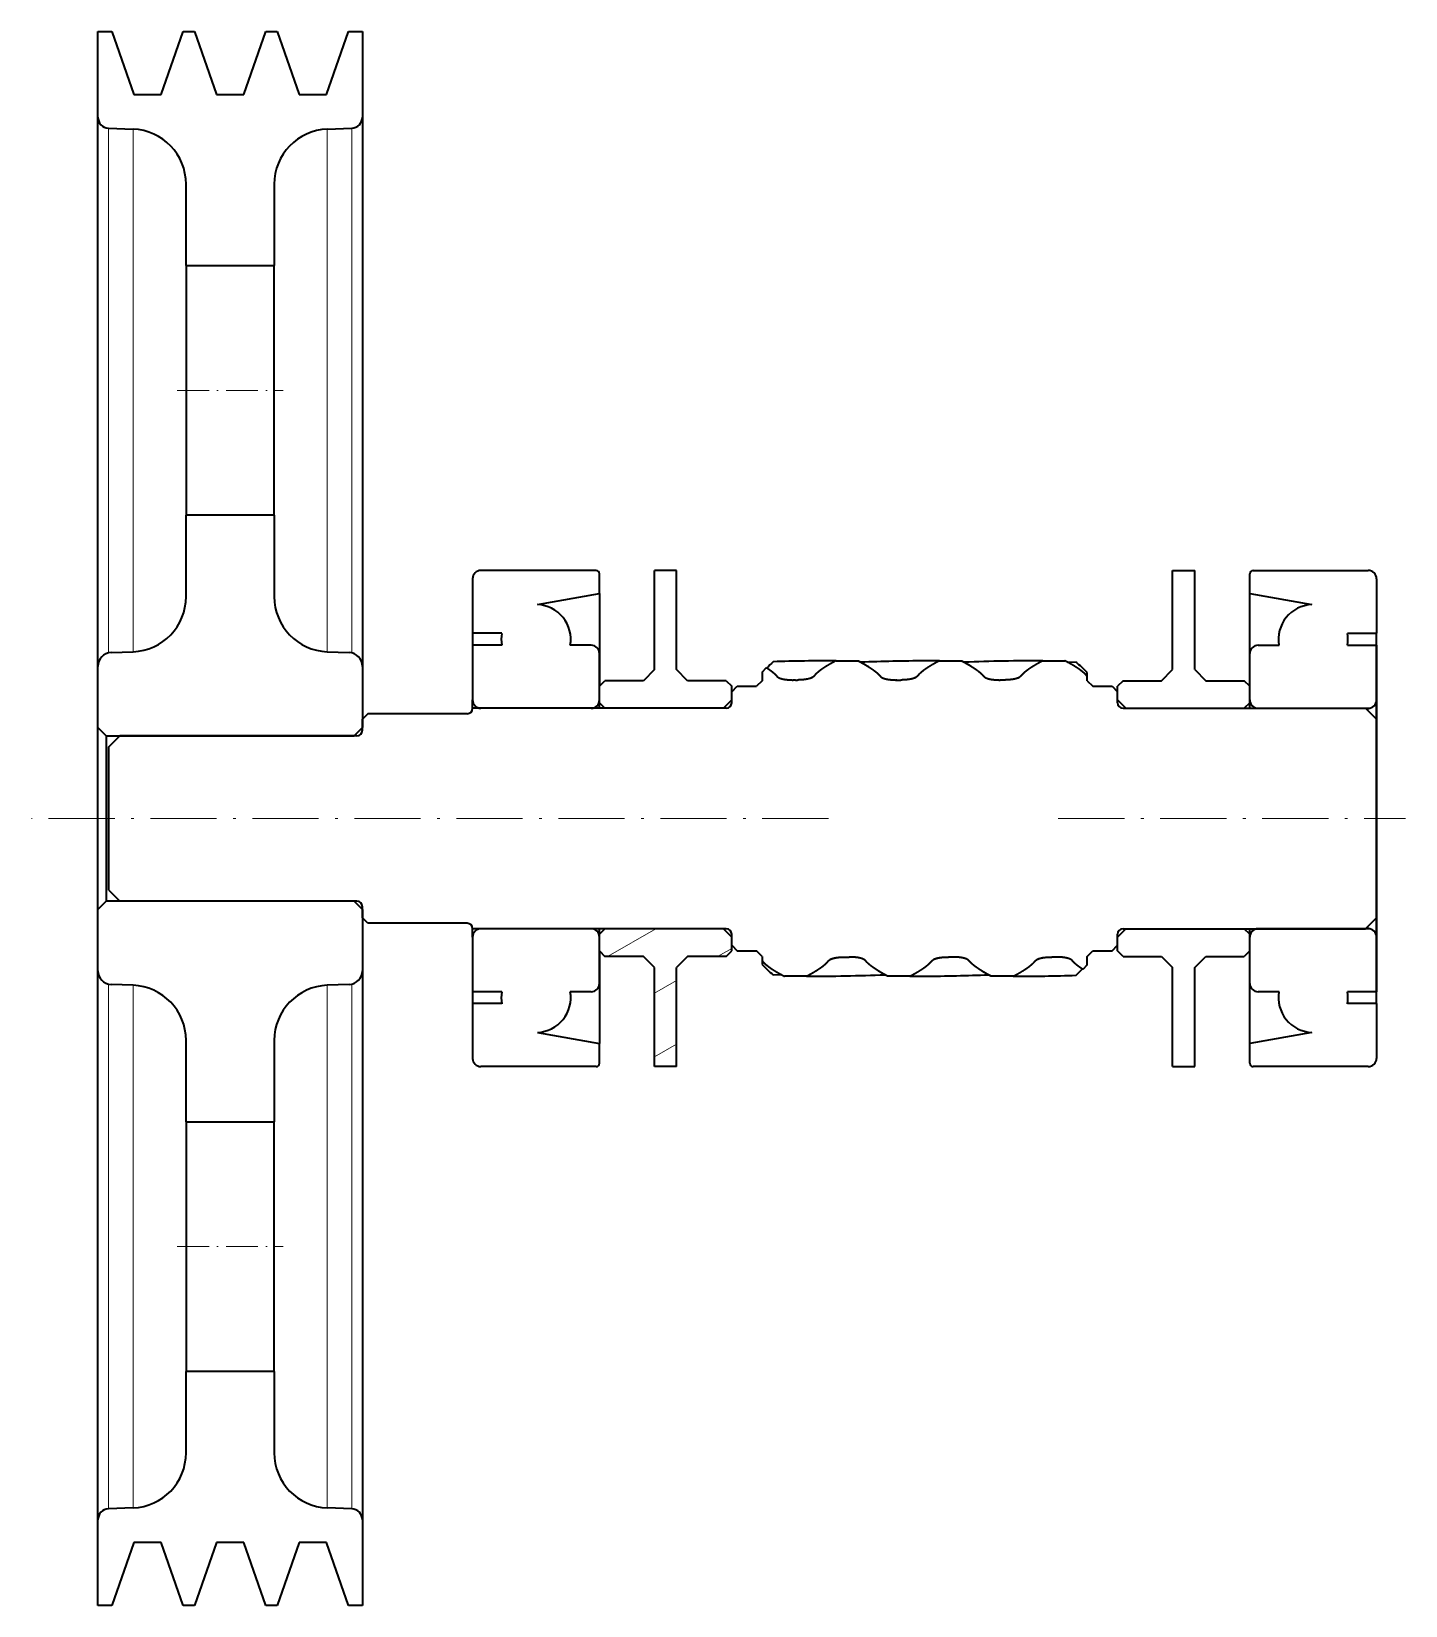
# Model space of a CAD drawing. Extents: x 466 to 716, y 278 to 563.
import ezdxf

# ---------------------------------------------------------------- set-up
doc = ezdxf.new("R2010")
doc.units = 0
doc.linetypes.add('DASHDOT', pattern=[18.5, 12, -3, 0.5, -3])
doc.layers.get('0').update_dxf_attribs({"lineweight": 13})

# ---------------------------------------------------------------- blocks, each defined once
blk = doc.blocks.new('BLOCK1')
at = {"color": 7, "lineweight": 35}
for p, q in [((-98.93, 148.54), (-98.93, 164.07)), ((-98.93, 164.07), (-96.37, 164.07)), ((-96.37, 164.07), (-92.43, 152.62)), ((-87.42, 152.62), (-83.48, 164.07)), ((-83.48, 164.07), (-81.37, 164.07)), ((-81.37, 164.07), (-77.43, 152.62)), ((-72.42, 152.62), (-68.48, 164.07)), ((-68.48, 164.07), (-66.37, 164.07)), ((-66.37, 164.07), (-62.43, 152.62)), ((-57.42, 152.62), (-53.48, 164.07)), ((-53.48, 164.07), (-50.93, 164.07)), ((-50.93, 164.07), (-50.93, 148.54)), ((-92.43, 152.62), (-87.42, 152.62)), ((-77.43, 152.62), (-72.42, 152.62)), ((-62.43, 152.62), (-57.42, 152.62)), ((-98.93, 48.93), (-98.93, 148.54)), ((-50.93, 148.54), (-50.93, 39.32)), ((-97.01, 146.54), (-92.53, 146.37)), ((-57.33, 146.37), (-52.85, 146.54)), ((-82.93, 121.62), (-82.93, 136.37)), ((-66.93, 136.37), (-66.93, 121.62)), ((-82.93, 121.62), (-82.93, 76.32)), ((-82.93, 121.62), (-66.93, 121.62)), ((-66.93, 76.32), (-66.93, 121.62)), ((-66.93, 76.32), (-82.93, 76.32)), ((-82.93, 61.57), (-82.93, 76.32)), ((-66.93, 76.32), (-66.93, 61.57)), ((-8.53, 66.32), (-29.43, 66.32)), ((-7.93, 62.15), (-7.93, 65.72)), ((6.07, 66.32), (2.07, 66.32)), ((2.07, 48.32), (2.07, 66.32)), ((6.07, 48.32), (6.07, 66.32)), ((96.07, 66.32), (100.07, 66.32)), ((96.07, 48.32), (96.07, 66.32)), ((100.07, 48.32), (100.07, 66.32)), ((110.07, 62.15), (110.07, 65.72)), ((110.67, 66.32), (131.57, 66.32)), ((-30.93, 64.82), (-30.93, 54.91)), ((133.07, 64.82), (133.07, 54.91)), ((-19.18, 60.12), (-7.93, 62.15)), ((-7.93, 62.15), (-7.93, 45.32)), ((110.07, 62.15), (121.33, 60.12)), ((110.07, 51.24), (110.07, 62.15)), ((-25.63, 54.91), (-30.93, 54.91)), ((-30.93, 54.91), (-30.93, 52.74)), ((127.78, 54.91), (133.07, 54.91)), ((133.07, -12.26), (133.07, 54.91)), ((-96.53, 51.42), (-92.53, 51.58)), ((-57.33, 51.58), (-53.33, 51.42)), ((-25.63, 52.74), (-30.93, 52.74)), ((-30.93, 52.74), (-30.93, 42.82)), ((-9.43, 52.74), (-13.22, 52.74)), ((111.57, 52.74), (115.37, 52.74)), ((127.78, 52.74), (133.07, 52.74)), ((133.07, 52.74), (133.07, 42.82)), ((-98.93, 37.82), (-98.93, 48.92)), ((-50.93, 48.92), (-50.93, 37.82)), ((-7.93, 42.82), (-7.93, 51.24)), ((21.57, 47.89), (22.38, 48.69)), ((23.57, 49.76), (23.57, 49.72)), ((35.01, 49.93), (38.99, 49.93)), ((53.78, 49.93), (57.75, 49.93)), ((72.54, 49.93), (76.52, 49.93)), ((77.02, 49.67), (78.57, 49.72)), ((78.57, 49.72), (78.57, 49.68)), ((110.07, 42.82), (110.07, 51.24)), ((-7.93, 45.32), (-6.93, 46.32)), ((0.07, 46.32), (-6.93, 46.32)), ((2.07, 48.32), (0.07, 46.32)), ((8.07, 46.32), (6.07, 48.32)), ((15.07, 46.32), (8.07, 46.32)), ((15.07, 46.32), (16.07, 45.32)), ((21.57, 46.32), (20.57, 45.32)), ((21.57, 47.89), (21.57, 46.32)), ((27.62, 46.44), (27.23, 46.44)), ((27.62, 46.44), (28, 46.44)), ((46, 46.44), (45.92, 46.44)), ((46, 46.44), (46.38, 46.44)), ((46.38, 46.44), (46.77, 46.44)), ((64.76, 46.44), (64.69, 46.44)), ((65.15, 46.44), (64.76, 46.44)), ((65.53, 46.44), (65.15, 46.44)), ((80.57, 47.1), (80.57, 47.82)), ((80.57, 47.1), (80.57, 47.1)), ((80.57, 46.32), (80.57, 47.1)), ((80.57, 46.32), (80.57, 47.05)), ((80.57, 46.32), (81.57, 45.32)), ((87.07, 46.32), (86.07, 45.32)), ((87.07, 46.32), (94.07, 46.32)), ((94.07, 46.32), (96.07, 48.32)), ((100.07, 48.32), (102.07, 46.32)), ((102.07, 46.32), (109.07, 46.32)), ((110.07, 45.32), (109.07, 46.32)), ((-7.93, 42.32), (-7.93, 45.32)), ((16.07, 44.32), (17.07, 45.32)), ((16.07, 42.82), (16.07, 45.32)), ((16.07, 42.32), (16.07, 44.32)), ((17.07, 45.32), (20.57, 45.32)), ((81.57, 45.32), (85.07, 45.32)), ((85.07, 45.32), (86.07, 44.32)), ((86.07, 42.82), (86.07, 45.32)), ((86.07, 42.32), (86.07, 44.32)), ((110.07, 42.32), (110.07, 45.32)), ((-49.93, 40.32), (-50.93, 39.32)), ((-31.93, 40.32), (-49.93, 40.32)), ((-30.93, 41.32), (-30.93, 42.82)), ((15.07, 41.32), (-30.93, 41.32)), ((-9.43, 41.32), (-29.43, 41.32)), ((-7.93, 41.32), (-7.93, 42.32)), ((-7.93, 42.32), (-6.93, 41.32)), ((14.57, 41.32), (-6.93, 41.32)), ((16.07, 42.82), (14.57, 41.32)), ((86.07, 42.32), (86.07, 42.82)), ((86.07, 42.82), (87.57, 41.32)), ((87.07, 41.32), (131.07, 41.32)), ((87.57, 41.32), (109.07, 41.32)), ((110.07, 42.32), (109.07, 41.32)), ((110.07, 41.32), (110.07, 42.82)), ((110.07, 41.32), (110.07, 42.32)), ((111.57, 41.32), (131.57, 41.32)), ((133.07, 39.32), (131.07, 41.32)), ((133.07, 42.82), (133.07, -0.18)), ((-98.93, 4.82), (-98.93, 37.82)), ((-98.93, 37.82), (-97.43, 36.32)), ((-52.43, 36.32), (-50.93, 37.82)), ((-50.93, 37.32), (-50.93, 39.32)), ((133.07, 39.32), (133.07, 3.32)), ((-97.43, 36.32), (-97.43, 6.32)), ((-97.43, 36.32), (-52.43, 36.32)), ((-96.93, 34.32), (-94.93, 36.32)), ((-96.93, 8.32), (-96.93, 34.32)), ((-51.93, 36.32), (-94.93, 36.32)), ((-97.43, 6.32), (-98.93, 4.82)), ((-52.43, 6.32), (-97.43, 6.32)), ((-96.93, 8.32), (-94.93, 6.32)), ((-51.93, 6.32), (-94.93, 6.32)), ((-50.93, 4.82), (-52.43, 6.32)), ((-98.93, -6.28), (-98.93, 4.82)), ((-50.93, 3.32), (-50.93, 5.32)), ((-50.93, 4.82), (-50.93, -6.28)), ((-49.93, 2.32), (-50.93, 3.32)), ((-50.93, 3.32), (-50.93, -105.9)), ((133.07, 3.32), (131.07, 1.32)), ((-31.93, 2.32), (-49.93, 2.32)), ((15.07, 1.32), (-30.93, 1.32)), ((-30.93, -0.18), (-30.93, 1.32)), ((-9.43, 1.32), (-29.43, 1.32)), ((-7.93, 0.32), (-7.93, 1.32)), ((-7.93, 0.32), (-6.93, 1.32)), ((-7.93, -2.68), (-7.93, 0.32)), ((14.57, 1.32), (-6.93, 1.32)), ((16.07, -0.18), (14.57, 1.32)), ((16.07, -1.68), (16.07, 0.32)), ((86.07, -0.18), (87.57, 1.32)), ((86.07, -1.68), (86.07, 0.32)), ((86.07, -0.18), (86.07, 0.32)), ((87.07, 1.32), (131.07, 1.32)), ((87.57, 1.32), (109.07, 1.32)), ((110.07, 0.32), (109.07, 1.32)), ((110.07, -0.18), (110.07, 1.32)), ((110.07, 0.32), (110.07, 1.32)), ((110.07, -2.68), (110.07, 0.32)), ((131.57, 1.32), (111.57, 1.32)), ((-30.93, -0.18), (-30.93, -10.09)), ((-7.93, -8.59), (-7.93, -0.18)), ((-7.93, -2.68), (-7.93, -19.51)), ((-7.93, -2.68), (-6.93, -3.68)), ((15.07, -3.68), (16.07, -2.68)), ((16.07, -2.68), (16.07, -0.18)), ((16.07, -1.68), (17.07, -2.68)), ((17.07, -2.68), (20.57, -2.68)), ((21.57, -3.68), (20.57, -2.68)), ((80.57, -3.68), (81.57, -2.68)), ((81.57, -2.68), (85.07, -2.68)), ((85.07, -2.68), (86.07, -1.68)), ((86.07, -2.68), (86.07, -0.18)), ((87.07, -3.68), (86.07, -2.68)), ((110.07, -2.68), (109.07, -3.68)), ((110.07, -8.59), (110.07, -0.18)), ((133.07, -0.18), (133.07, -10.09)), ((0.07, -3.68), (-6.93, -3.68)), ((2.07, -5.68), (0.07, -3.68)), ((2.07, -23.68), (2.07, -5.68)), ((8.07, -3.68), (6.07, -5.68)), ((6.07, -23.68), (6.07, -5.68)), ((15.07, -3.68), (8.07, -3.68)), ((21.57, -3.68), (21.57, -4.46)), ((21.57, -4.46), (21.57, -5.17)), ((21.57, -4.46), (21.57, -4.46)), ((36.62, -3.8), (37, -3.8)), ((37, -3.8), (37.39, -3.8)), ((37.46, -3.8), (37.39, -3.8)), ((55.77, -3.8), (55.38, -3.8)), ((56.15, -3.8), (55.77, -3.8)), ((56.23, -3.8), (56.15, -3.8)), ((74.53, -3.8), (74.14, -3.8)), ((74.91, -3.8), (74.53, -3.8)), ((80.57, -5.24), (79.77, -6.05)), ((80.57, -5.24), (80.57, -3.68)), ((87.07, -3.68), (94.07, -3.68)), ((94.07, -3.68), (96.07, -5.68)), ((96.07, -23.68), (96.07, -5.68)), ((100.07, -5.68), (102.07, -3.68)), ((100.07, -23.68), (100.07, -5.68)), ((102.07, -3.68), (109.07, -3.68)), ((-98.93, -105.9), (-98.93, -6.29)), ((25.13, -7.02), (23.57, -7.08)), ((23.57, -7.08), (23.57, -7.03)), ((29.61, -7.29), (25.63, -7.29)), ((48.37, -7.29), (44.39, -7.29)), ((67.14, -7.29), (63.16, -7.29)), ((78.57, -7.12), (78.57, -7.07)), ((-92.53, -8.93), (-96.53, -8.77)), ((-53.33, -8.77), (-57.33, -8.93)), ((-30.93, -10.09), (-30.93, -12.26)), ((-25.63, -10.09), (-30.93, -10.09)), ((-9.43, -10.09), (-13.22, -10.09)), ((110.07, -19.51), (110.07, -8.59)), ((115.37, -10.09), (111.57, -10.09)), ((133.07, -10.09), (127.78, -10.09)), ((-25.63, -12.26), (-30.93, -12.26)), ((-30.93, -12.26), (-30.93, -22.18)), ((133.07, -12.26), (127.78, -12.26)), ((133.07, -12.26), (133.07, -22.18)), ((-82.93, -33.68), (-82.93, -18.93)), ((-66.93, -18.93), (-66.93, -33.68)), ((-19.18, -17.47), (-7.93, -19.51)), ((-7.93, -23.08), (-7.93, -19.51)), ((121.33, -17.47), (110.07, -19.51)), ((110.07, -23.08), (110.07, -19.51)), ((-8.53, -23.68), (-29.43, -23.68)), ((6.07, -23.68), (2.07, -23.68)), ((96.07, -23.68), (100.07, -23.68)), ((131.57, -23.68), (110.67, -23.68)), ((-82.93, -33.68), (-82.93, -78.98)), ((-82.93, -33.68), (-66.93, -33.68)), ((-66.93, -78.98), (-66.93, -33.68)), ((-82.93, -93.73), (-82.93, -78.98)), ((-66.93, -78.98), (-82.93, -78.98)), ((-66.93, -78.98), (-66.93, -93.73)), ((-92.53, -103.72), (-97.01, -103.9)), ((-52.85, -103.9), (-57.33, -103.72)), ((-98.93, -121.43), (-98.93, -105.9)), ((-50.93, -105.9), (-50.93, -121.43)), ((-92.43, -109.98), (-96.37, -121.43)), ((-87.42, -109.98), (-92.43, -109.98)), ((-83.48, -121.43), (-87.42, -109.98)), ((-77.43, -109.98), (-81.37, -121.43)), ((-72.42, -109.98), (-77.43, -109.98)), ((-68.48, -121.43), (-72.42, -109.98)), ((-62.43, -109.98), (-66.37, -121.43)), ((-57.42, -109.98), (-62.43, -109.98)), ((-53.48, -121.43), (-57.42, -109.98)), ((-96.37, -121.43), (-98.93, -121.43)), ((-81.37, -121.43), (-83.48, -121.43)), ((-66.37, -121.43), (-68.48, -121.43)), ((-50.93, -121.43), (-53.48, -121.43))]:
    blk.add_line(p, q, dxfattribs=at)
at = {"color": 7, "lineweight": 13}
for p, q in [((-97.01, 51.35), (-97.01, 146.54)), ((-92.53, 51.58), (-92.53, 146.37)), ((-57.33, 146.37), (-57.33, 51.58)), ((-52.85, 146.54), (-52.85, 51.35)), ((131.57, 41.32), (131.57, 40.82)), ((131.57, 1.82), (131.57, 1.32)), ((-97.01, -103.9), (-97.01, -8.71)), ((-92.53, -103.72), (-92.53, -8.94)), ((-57.33, -8.94), (-57.33, -103.72)), ((-52.85, -8.71), (-52.85, -103.9))]:
    blk.add_line(p, q, dxfattribs=at)
at = {"color": 7, "lineweight": 35}
for centre, radius, start, end in [((-96.93, 148.54), 2, 180, 267.71), ((-52.93, 148.54), 2, 272.29, 0), ((-92.93, 136.37), 10, 0, 87.71), ((-56.93, 136.37), 10, 92.29, 180), ((-29.43, 64.82), 1.5, 90, 180), ((-8.53, 65.72), 0.6, 0, 90), ((110.67, 65.72), 0.6, 90, 180), ((131.57, 64.82), 1.5, 0, 90), ((-92.93, 61.57), 10, 272.29, 0), ((-56.93, 61.57), 10, 180, 267.71), ((-19.43, 53.82), 6.3, 350.0802, 87.7362), ((121.57, 53.82), 6.3, 92.2638, 189.9198), ((-19.43, 53.82), 6.3, 170.0802, 189.9198), ((121.57, 53.82), 6.3, 350.0802, 9.9198), ((-96.43, 48.92), 2.5, 92.29, 180), ((-53.43, 48.92), 2.5, 0, 87.71), ((-9.43, 51.24), 1.5, 0, 90), ((111.57, 51.24), 1.5, 90, 180), ((197.41, -129.89), 249.96, 134.0652, 134.4211), ((35.02, -332.74), 382.67, 90.0009, 91.7138), ((53.81, -333.35), 383.28, 90.4087, 92.1412), ((53.76, -330.11), 380.04, 89.9979, 90.4053), ((72.57, -334.31), 384.25, 90.0048, 92.1359), ((21.68, -13.51), 85.03, 46.1608, 48.0009), ((-31.93, 41.32), 1, 270, 0), ((-29.43, 42.82), 1.5, 180, 270), ((-9.43, 42.82), 1.5, 270, 360), ((15.07, 42.32), 1, 270, 0), ((87.07, 42.32), 1, 180, 270), ((111.57, 42.82), 1.5, 180, 270), ((131.57, 42.82), 1.5, 270, 0), ((-51.93, 37.32), 1, 270, 0), ((-51.93, 5.32), 1, 0, 90), ((-31.93, 1.32), 1, 0, 90), ((-29.43, -0.18), 1.5, 90, 180), ((-9.43, -0.18), 1.5, 0, 90), ((15.07, 0.32), 1, 360, 90), ((87.07, 0.32), 1, 90, 180), ((111.57, -0.18), 1.5, 90, 180), ((131.57, -0.18), 1.5, 360, 90), ((80.47, 56.15), 85.03, 226.1608, 228.0009), ((-96.43, -6.28), 2.5, 180, 267.71), ((-53.43, -6.28), 2.5, 272.29, 0), ((29.58, 376.96), 384.25, 270.0048, 272.1359), ((48.37, 374.6), 381.89, 270, 270.4055), ((48.35, 376.22), 383.51, 270.407, 272.1386), ((67.14, 375.66), 382.95, 269.9992, 271.7109), ((-95.27, 172.53), 249.96, 314.0652, 314.4211), ((-92.93, -18.93), 10, 0, 87.71), ((-56.93, -18.93), 10, 92.29, 180), ((-19.43, -11.18), 6.3, 170.0802, 189.9198), ((-19.43, -11.18), 6.3, 272.2638, 9.9198), ((-9.43, -8.59), 1.5, 270, 360), ((111.57, -8.59), 1.5, 180, 270), ((121.57, -11.18), 6.3, 170.0802, 267.7362), ((121.57, -11.18), 6.3, 350.0802, 9.9198), ((-29.43, -22.18), 1.5, 180, 270), ((131.57, -22.18), 1.5, 270, 0), ((-8.53, -23.08), 0.6, 270, 0), ((110.67, -23.08), 0.6, 180, 270), ((-92.93, -93.73), 10, 272.29, 0), ((-56.93, -93.73), 10, 180, 267.71), ((-96.93, -105.9), 2, 92.29, 180), ((-52.93, -105.9), 2, 0, 87.71)]:
    blk.add_arc(centre, radius, start, end, dxfattribs=at)
for points, knots in [([(22.38, 48.69), (22.43, 48.65), (22.49, 48.62), (22.54, 48.58), (22.76, 48.43), (22.98, 48.28), (23.14, 48.16), (23.42, 47.95), (23.68, 47.73), (23.79, 47.63), (23.91, 47.51), (24.03, 47.39), (24.05, 47.37), (24.08, 47.33), (24.11, 47.3), (24.13, 47.28), (24.16, 47.24), (24.19, 47.2), (24.21, 47.18), (24.24, 47.15), (24.27, 47.11), (24.28, 47.1), (24.43, 46.95), (24.62, 46.85), (24.79, 46.78), (25.09, 46.67), (25.41, 46.6), (25.54, 46.58), (25.75, 46.54), (25.97, 46.52), (26.05, 46.51), (26.21, 46.49), (26.37, 46.48), (26.45, 46.47), (26.65, 46.46), (26.86, 46.45), (26.99, 46.44), (27.11, 46.44), (27.23, 46.44)], [1.300508, 1.300508, 1.300508, 1.300508, 1.300508, 1.300508, 1.749359, 1.749359, 1.749359, 3.128785, 3.128785, 3.128785, 4.172245, 4.172245, 4.172245, 4.361546, 4.361546, 4.361546, 4.550848, 4.550848, 4.550848, 4.740118, 4.740118, 4.740118, 4.929388, 4.929388, 4.929388, 6.401744, 6.401744, 6.401744, 7.419333, 7.419333, 7.419333, 8.029378, 8.029378, 8.029378, 8.639422, 8.639422, 8.639422, 9.576825, 9.576825, 9.576825, 9.576825, 9.576825, 9.576825]), ([(35.01, 49.93), (34.74, 49.79), (34.46, 49.64), (34.19, 49.49), (33.7, 49.21), (33.22, 48.92), (33, 48.78), (32.62, 48.54), (32.25, 48.28), (32.09, 48.16), (31.82, 47.95), (31.55, 47.72), (31.44, 47.62), (31.32, 47.51), (31.21, 47.38), (31.19, 47.37), (31.16, 47.33), (31.12, 47.29), (31.11, 47.27), (31.08, 47.24), (31.04, 47.2), (31.03, 47.18), (31, 47.14), (30.97, 47.11), (30.95, 47.09), (30.8, 46.95), (30.62, 46.85), (30.44, 46.77), (30.14, 46.67), (29.82, 46.6), (29.69, 46.58), (29.48, 46.54), (29.27, 46.51), (29.19, 46.51), (29.02, 46.49), (28.86, 46.47), (28.78, 46.47), (28.58, 46.46), (28.37, 46.45), (28.25, 46.44), (28.13, 46.44), (28, 46.44)], [0, 0, 0, 0, 0, 0, 2.140872, 2.140872, 2.140872, 3.888572, 3.888572, 3.888572, 5.26477, 5.26477, 5.26477, 6.305412, 6.305412, 6.305412, 6.494125, 6.494125, 6.494125, 6.682838, 6.682838, 6.682838, 6.871524, 6.871524, 6.871524, 7.06021, 7.06021, 7.06021, 8.53622, 8.53622, 8.53622, 9.55576, 9.55576, 9.55576, 10.166816, 10.166816, 10.166816, 10.777872, 10.777872, 10.777872, 11.702067, 11.702067, 11.702067, 11.702067, 11.702067, 11.702067]), ([(38.99, 49.93), (39.26, 49.79), (39.54, 49.64), (39.81, 49.49), (40.3, 49.21), (40.78, 48.92), (41, 48.78), (41.38, 48.54), (41.75, 48.28), (41.91, 48.16), (42.19, 47.95), (42.45, 47.72), (42.56, 47.62), (42.68, 47.51), (42.8, 47.38), (42.81, 47.37), (42.85, 47.33), (42.88, 47.29), (42.9, 47.27), (42.93, 47.24), (42.96, 47.2), (42.97, 47.18), (43, 47.14), (43.03, 47.11), (43.05, 47.09), (43.2, 46.95), (43.39, 46.85), (43.56, 46.77), (43.86, 46.67), (44.18, 46.6), (44.31, 46.58), (44.52, 46.54), (44.74, 46.51), (44.82, 46.51), (44.98, 46.49), (45.14, 46.47), (45.22, 46.47), (45.42, 46.46), (45.63, 46.45), (45.75, 46.44), (45.88, 46.44), (46, 46.44)], [0, 0, 0, 0, 0, 0, 2.140877, 2.140877, 2.140877, 3.888587, 3.888587, 3.888587, 5.264795, 5.264795, 5.264795, 6.305444, 6.305444, 6.305444, 6.494159, 6.494159, 6.494159, 6.682873, 6.682873, 6.682873, 6.87156, 6.87156, 6.87156, 7.060248, 7.060248, 7.060248, 8.536264, 8.536264, 8.536264, 9.555814, 9.555814, 9.555814, 10.166877, 10.166877, 10.166877, 10.77794, 10.77794, 10.77794, 11.702165, 11.702165, 11.702165, 11.702165, 11.702165, 11.702165]), ([(53.78, 49.93), (53.5, 49.79), (53.23, 49.64), (52.96, 49.49), (52.47, 49.21), (51.98, 48.92), (51.77, 48.78), (51.39, 48.54), (51.02, 48.28), (50.86, 48.16), (50.58, 47.95), (50.32, 47.72), (50.21, 47.62), (50.08, 47.51), (49.97, 47.39), (49.95, 47.37), (49.92, 47.33), (49.89, 47.29), (49.87, 47.27), (49.84, 47.24), (49.81, 47.2), (49.79, 47.18), (49.76, 47.15), (49.73, 47.11), (49.72, 47.09), (49.57, 46.95), (49.38, 46.85), (49.21, 46.77), (48.9, 46.67), (48.58, 46.6), (48.45, 46.58), (48.24, 46.54), (48.03, 46.51), (47.95, 46.51), (47.79, 46.49), (47.63, 46.47), (47.55, 46.47), (47.34, 46.46), (47.14, 46.45), (47.01, 46.44), (46.89, 46.44), (46.77, 46.44)], [0, 0, 0, 0, 0, 0, 2.140978, 2.140978, 2.140978, 3.888776, 3.888776, 3.888776, 5.265053, 5.265053, 5.265053, 6.305749, 6.305749, 6.305749, 6.494469, 6.494469, 6.494469, 6.683189, 6.683189, 6.683189, 6.871883, 6.871883, 6.871883, 7.060577, 7.060577, 7.060577, 8.536647, 8.536647, 8.536647, 9.55623, 9.55623, 9.55623, 10.16731, 10.16731, 10.16731, 10.778389, 10.778389, 10.778389, 11.702602, 11.702602, 11.702602, 11.702602, 11.702602, 11.702602]), ([(57.75, 49.93), (58.03, 49.79), (58.3, 49.64), (58.57, 49.49), (59.06, 49.21), (59.55, 48.92), (59.76, 48.78), (60.14, 48.54), (60.51, 48.28), (60.67, 48.16), (60.95, 47.95), (61.21, 47.72), (61.32, 47.62), (61.45, 47.51), (61.56, 47.38), (61.58, 47.37), (61.61, 47.33), (61.64, 47.29), (61.66, 47.27), (61.69, 47.24), (61.72, 47.2), (61.74, 47.18), (61.77, 47.14), (61.8, 47.11), (61.82, 47.09), (61.96, 46.95), (62.15, 46.85), (62.32, 46.77), (62.63, 46.67), (62.95, 46.6), (63.08, 46.58), (63.29, 46.54), (63.5, 46.51), (63.58, 46.51), (63.74, 46.49), (63.9, 46.47), (63.99, 46.47), (64.19, 46.46), (64.39, 46.45), (64.52, 46.44), (64.64, 46.44), (64.76, 46.44)], [0, 0, 0, 0, 0, 0, 2.140968, 2.140968, 2.140968, 3.888729, 3.888729, 3.888729, 5.264962, 5.264962, 5.264962, 6.305622, 6.305622, 6.305622, 6.494336, 6.494336, 6.494336, 6.683051, 6.683051, 6.683051, 6.871739, 6.871739, 6.871739, 7.060427, 7.060427, 7.060427, 8.536469, 8.536469, 8.536469, 9.556014, 9.556014, 9.556014, 10.167067, 10.167067, 10.167067, 10.778121, 10.778121, 10.778121, 11.702231, 11.702231, 11.702231, 11.702231, 11.702231, 11.702231]), ([(72.54, 49.93), (72.27, 49.79), (71.99, 49.64), (71.72, 49.49), (71.23, 49.21), (70.75, 48.92), (70.53, 48.78), (70.15, 48.54), (69.78, 48.28), (69.62, 48.16), (69.34, 47.95), (69.08, 47.72), (68.97, 47.62), (68.85, 47.51), (68.73, 47.38), (68.72, 47.37), (68.68, 47.33), (68.65, 47.29), (68.63, 47.27), (68.6, 47.24), (68.57, 47.2), (68.56, 47.18), (68.53, 47.14), (68.5, 47.11), (68.48, 47.09), (68.33, 46.95), (68.14, 46.85), (67.97, 46.77), (67.67, 46.67), (67.35, 46.6), (67.22, 46.58), (67.01, 46.54), (66.79, 46.51), (66.71, 46.51), (66.55, 46.49), (66.39, 46.47), (66.31, 46.47), (66.11, 46.46), (65.9, 46.45), (65.78, 46.44), (65.65, 46.44), (65.53, 46.44)], [0, 0, 0, 0, 0, 0, 2.140938, 2.140938, 2.140938, 3.888678, 3.888678, 3.888678, 5.264898, 5.264898, 5.264898, 6.30555, 6.30555, 6.30555, 6.494264, 6.494264, 6.494264, 6.682978, 6.682978, 6.682978, 6.871665, 6.871665, 6.871665, 7.060352, 7.060352, 7.060352, 8.536384, 8.536384, 8.536384, 9.555922, 9.555922, 9.555922, 10.166972, 10.166972, 10.166972, 10.778023, 10.778023, 10.778023, 11.70214, 11.70214, 11.70214, 11.70214, 11.70214, 11.70214]), ([(80.57, 47.1), (80.55, 47.12), (80.53, 47.15), (80.5, 47.18), (80.46, 47.23), (80.41, 47.29), (80.39, 47.31), (80.31, 47.4), (80.22, 47.49), (80.16, 47.55), (80.02, 47.69), (79.86, 47.82), (79.78, 47.89), (79.58, 48.05), (79.38, 48.2), (79.27, 48.28), (78.85, 48.58), (78.42, 48.86), (78.1, 49.05), (77.59, 49.35), (77.08, 49.63), (76.89, 49.73), (76.71, 49.83), (76.52, 49.93)], [0, 0, 0, 0, 0, 0, 0.278468, 0.278468, 0.278468, 0.556936, 0.556936, 0.556936, 1.184282, 1.184282, 1.184282, 1.968373, 1.968373, 1.968373, 2.933428, 2.933428, 2.933428, 5.507659, 5.507659, 5.507659, 6.974246, 6.974246, 6.974246, 6.974246, 6.974246, 6.974246]), ([(21.57, -4.46), (21.6, -4.48), (21.62, -4.51), (21.64, -4.53), (21.69, -4.59), (21.73, -4.64), (21.76, -4.67), (21.84, -4.76), (21.93, -4.85), (21.99, -4.91), (22.13, -5.04), (22.28, -5.18), (22.37, -5.25), (22.57, -5.4), (22.77, -5.56), (22.88, -5.64), (23.3, -5.94), (23.73, -6.21), (24.05, -6.41), (24.56, -6.7), (25.07, -6.99), (25.26, -7.09), (25.44, -7.19), (25.63, -7.29)], [0, 0, 0, 0, 0, 0, 0.278468, 0.278468, 0.278468, 0.556936, 0.556936, 0.556936, 1.184282, 1.184282, 1.184282, 1.968373, 1.968373, 1.968373, 2.933428, 2.933428, 2.933428, 5.507659, 5.507659, 5.507659, 6.974246, 6.974246, 6.974246, 6.974246, 6.974246, 6.974246]), ([(29.61, -7.29), (29.88, -7.15), (30.16, -7), (30.43, -6.85), (30.92, -6.57), (31.4, -6.28), (31.62, -6.14), (32, -5.89), (32.37, -5.63), (32.53, -5.52), (32.81, -5.3), (33.07, -5.08), (33.18, -4.98), (33.3, -4.86), (33.41, -4.74), (33.43, -4.72), (33.47, -4.69), (33.5, -4.65), (33.51, -4.63), (33.55, -4.59), (33.58, -4.56), (33.59, -4.54), (33.62, -4.5), (33.65, -4.47), (33.67, -4.45), (33.82, -4.31), (34, -4.2), (34.18, -4.13), (34.48, -4.03), (34.8, -3.96), (34.93, -3.93), (35.14, -3.9), (35.36, -3.87), (35.44, -3.86), (35.6, -3.85), (35.76, -3.83), (35.84, -3.83), (36.04, -3.81), (36.25, -3.8), (36.37, -3.8), (36.49, -3.8), (36.62, -3.8)], [0, 0, 0, 0, 0, 0, 2.140938, 2.140938, 2.140938, 3.888678, 3.888678, 3.888678, 5.264898, 5.264898, 5.264898, 6.30555, 6.30555, 6.30555, 6.494264, 6.494264, 6.494264, 6.682978, 6.682978, 6.682978, 6.871665, 6.871665, 6.871665, 7.060352, 7.060352, 7.060352, 8.536384, 8.536384, 8.536384, 9.555922, 9.555922, 9.555922, 10.166972, 10.166972, 10.166972, 10.778023, 10.778023, 10.778023, 11.70214, 11.70214, 11.70214, 11.70214, 11.70214, 11.70214]), ([(44.39, -7.29), (44.12, -7.15), (43.85, -7), (43.57, -6.85), (43.08, -6.57), (42.6, -6.28), (42.39, -6.14), (42, -5.89), (41.63, -5.63), (41.47, -5.52), (41.2, -5.3), (40.94, -5.08), (40.83, -4.98), (40.7, -4.86), (40.59, -4.74), (40.57, -4.72), (40.54, -4.69), (40.5, -4.65), (40.49, -4.63), (40.46, -4.59), (40.43, -4.56), (40.41, -4.54), (40.38, -4.5), (40.35, -4.47), (40.33, -4.45), (40.18, -4.31), (40, -4.2), (39.82, -4.13), (39.52, -4.03), (39.2, -3.96), (39.07, -3.93), (38.86, -3.9), (38.65, -3.87), (38.57, -3.86), (38.41, -3.85), (38.24, -3.83), (38.16, -3.83), (37.96, -3.81), (37.75, -3.8), (37.63, -3.8), (37.51, -3.8), (37.39, -3.8)], [0, 0, 0, 0, 0, 0, 2.140968, 2.140968, 2.140968, 3.888729, 3.888729, 3.888729, 5.264962, 5.264962, 5.264962, 6.305622, 6.305622, 6.305622, 6.494336, 6.494336, 6.494336, 6.683051, 6.683051, 6.683051, 6.871739, 6.871739, 6.871739, 7.060427, 7.060427, 7.060427, 8.536469, 8.536469, 8.536469, 9.556014, 9.556014, 9.556014, 10.167067, 10.167067, 10.167067, 10.778121, 10.778121, 10.778121, 11.702231, 11.702231, 11.702231, 11.702231, 11.702231, 11.702231]), ([(48.37, -7.29), (48.65, -7.15), (48.92, -7), (49.19, -6.85), (49.68, -6.57), (50.17, -6.28), (50.38, -6.14), (50.76, -5.89), (51.13, -5.63), (51.29, -5.52), (51.57, -5.3), (51.83, -5.08), (51.94, -4.98), (52.06, -4.86), (52.18, -4.74), (52.2, -4.72), (52.23, -4.69), (52.26, -4.65), (52.28, -4.63), (52.31, -4.59), (52.34, -4.56), (52.35, -4.54), (52.39, -4.5), (52.42, -4.47), (52.43, -4.45), (52.58, -4.31), (52.77, -4.2), (52.94, -4.13), (53.25, -4.03), (53.56, -3.96), (53.69, -3.93), (53.91, -3.9), (54.12, -3.87), (54.2, -3.86), (54.36, -3.85), (54.52, -3.83), (54.6, -3.83), (54.81, -3.81), (55.01, -3.8), (55.13, -3.8), (55.26, -3.8), (55.38, -3.8)], [0, 0, 0, 0, 0, 0, 2.140978, 2.140978, 2.140978, 3.888776, 3.888776, 3.888776, 5.265053, 5.265053, 5.265053, 6.305749, 6.305749, 6.305749, 6.494469, 6.494469, 6.494469, 6.683189, 6.683189, 6.683189, 6.871883, 6.871883, 6.871883, 7.060577, 7.060577, 7.060577, 8.536647, 8.536647, 8.536647, 9.55623, 9.55623, 9.55623, 10.16731, 10.16731, 10.16731, 10.778389, 10.778389, 10.778389, 11.702602, 11.702602, 11.702602, 11.702602, 11.702602, 11.702602]), ([(63.16, -7.29), (62.88, -7.15), (62.61, -7), (62.34, -6.85), (61.85, -6.57), (61.36, -6.28), (61.15, -6.14), (60.77, -5.89), (60.4, -5.63), (60.24, -5.52), (59.96, -5.3), (59.7, -5.08), (59.59, -4.98), (59.47, -4.86), (59.35, -4.74), (59.34, -4.72), (59.3, -4.69), (59.27, -4.65), (59.25, -4.63), (59.22, -4.59), (59.19, -4.56), (59.18, -4.54), (59.15, -4.5), (59.11, -4.47), (59.1, -4.45), (58.95, -4.31), (58.76, -4.2), (58.59, -4.13), (58.28, -4.03), (57.97, -3.96), (57.84, -3.93), (57.63, -3.9), (57.41, -3.87), (57.33, -3.86), (57.17, -3.85), (57.01, -3.83), (56.93, -3.83), (56.72, -3.81), (56.52, -3.8), (56.4, -3.8), (56.27, -3.8), (56.15, -3.8)], [0, 0, 0, 0, 0, 0, 2.140877, 2.140877, 2.140877, 3.888587, 3.888587, 3.888587, 5.264795, 5.264795, 5.264795, 6.305444, 6.305444, 6.305444, 6.494159, 6.494159, 6.494159, 6.682873, 6.682873, 6.682873, 6.87156, 6.87156, 6.87156, 7.060248, 7.060248, 7.060248, 8.536264, 8.536264, 8.536264, 9.555814, 9.555814, 9.555814, 10.166877, 10.166877, 10.166877, 10.77794, 10.77794, 10.77794, 11.702165, 11.702165, 11.702165, 11.702165, 11.702165, 11.702165]), ([(67.14, -7.29), (67.41, -7.15), (67.68, -7), (67.96, -6.85), (68.45, -6.57), (68.93, -6.28), (69.14, -6.14), (69.53, -5.89), (69.9, -5.63), (70.06, -5.52), (70.33, -5.3), (70.59, -5.08), (70.7, -4.98), (70.83, -4.86), (70.94, -4.74), (70.96, -4.72), (70.99, -4.69), (71.03, -4.65), (71.04, -4.63), (71.07, -4.59), (71.1, -4.56), (71.12, -4.54), (71.15, -4.5), (71.18, -4.47), (71.2, -4.45), (71.35, -4.31), (71.53, -4.2), (71.71, -4.13), (72.01, -4.03), (72.33, -3.96), (72.46, -3.93), (72.67, -3.9), (72.88, -3.87), (72.96, -3.86), (73.12, -3.85), (73.29, -3.83), (73.37, -3.83), (73.57, -3.81), (73.78, -3.8), (73.9, -3.8), (74.02, -3.8), (74.14, -3.8)], [0, 0, 0, 0, 0, 0, 2.140872, 2.140872, 2.140872, 3.888572, 3.888572, 3.888572, 5.26477, 5.26477, 5.26477, 6.305412, 6.305412, 6.305412, 6.494125, 6.494125, 6.494125, 6.682838, 6.682838, 6.682838, 6.871524, 6.871524, 6.871524, 7.06021, 7.06021, 7.06021, 8.53622, 8.53622, 8.53622, 9.55576, 9.55576, 9.55576, 10.166816, 10.166816, 10.166816, 10.777872, 10.777872, 10.777872, 11.702067, 11.702067, 11.702067, 11.702067, 11.702067, 11.702067]), ([(79.77, -6.05), (79.72, -6.01), (79.66, -5.97), (79.61, -5.94), (79.39, -5.79), (79.17, -5.64), (79.01, -5.52), (78.73, -5.31), (78.47, -5.08), (78.36, -4.99), (78.23, -4.87), (78.12, -4.75), (78.1, -4.73), (78.07, -4.69), (78.04, -4.65), (78.02, -4.63), (77.99, -4.6), (77.96, -4.56), (77.94, -4.54), (77.91, -4.51), (77.88, -4.47), (77.86, -4.45), (77.72, -4.31), (77.53, -4.21), (77.36, -4.13), (77.05, -4.03), (76.74, -3.96), (76.61, -3.94), (76.4, -3.9), (76.18, -3.87), (76.1, -3.86), (75.94, -3.85), (75.78, -3.83), (75.7, -3.83), (75.49, -3.81), (75.29, -3.8), (75.16, -3.8), (75.04, -3.8), (74.91, -3.8)], [1.300508, 1.300508, 1.300508, 1.300508, 1.300508, 1.300508, 1.749359, 1.749359, 1.749359, 3.128785, 3.128785, 3.128785, 4.172245, 4.172245, 4.172245, 4.361546, 4.361546, 4.361546, 4.550848, 4.550848, 4.550848, 4.740118, 4.740118, 4.740118, 4.929388, 4.929388, 4.929388, 6.401744, 6.401744, 6.401744, 7.419333, 7.419333, 7.419333, 8.029378, 8.029378, 8.029378, 8.639422, 8.639422, 8.639422, 9.576825, 9.576825, 9.576825, 9.576825, 9.576825, 9.576825])]:
    blk.add_open_spline(points, degree=5, knots=knots, dxfattribs=at)
blk = doc.blocks.new('BLOCK2')
at = {"color": 7, "lineweight": 13}
for p, q in [((-6.371585, -3.678637), (2.288669, 1.321363)), ((13.628414, -3.678637), (16.074211, -2.266555)), ((2.074211, -10.349459), (6.074211, -8.040058)), ((2.074211, -21.896465), (6.074211, -19.587063))]:
    blk.add_line(p, q, dxfattribs=at)

msp = doc.modelspace()

# ---------------------------------------------------------------- linework, layer by layer
at = {"color": 7, "linetype": 'DASHDOT', "lineweight": 13, "ltscale": 0.48}
for p, q in [((492.900001, 498.150003), (512.099998, 498.150003)), ((492.900001, 342.85), (512.099998, 342.85))]:
    msp.add_line(p, q, dxfattribs=at)
at = {"color": 7, "linetype": 'DASHDOT', "lineweight": 13}
for p, q in [((611.050048, 420.5), (466.449447, 420.5)), ((652.74945, 420.5), (715.750053, 420.5))]:
    msp.add_line(p, q, dxfattribs=at)

# ---------------------------------------------------------------- block references
at = {"lineweight": 0}
for name in ['BLOCK1', 'BLOCK2']:
    msp.add_blockref(name, (577.425788, 399.178637), dxfattribs=at)

doc.saveas('drawing.dxf')
